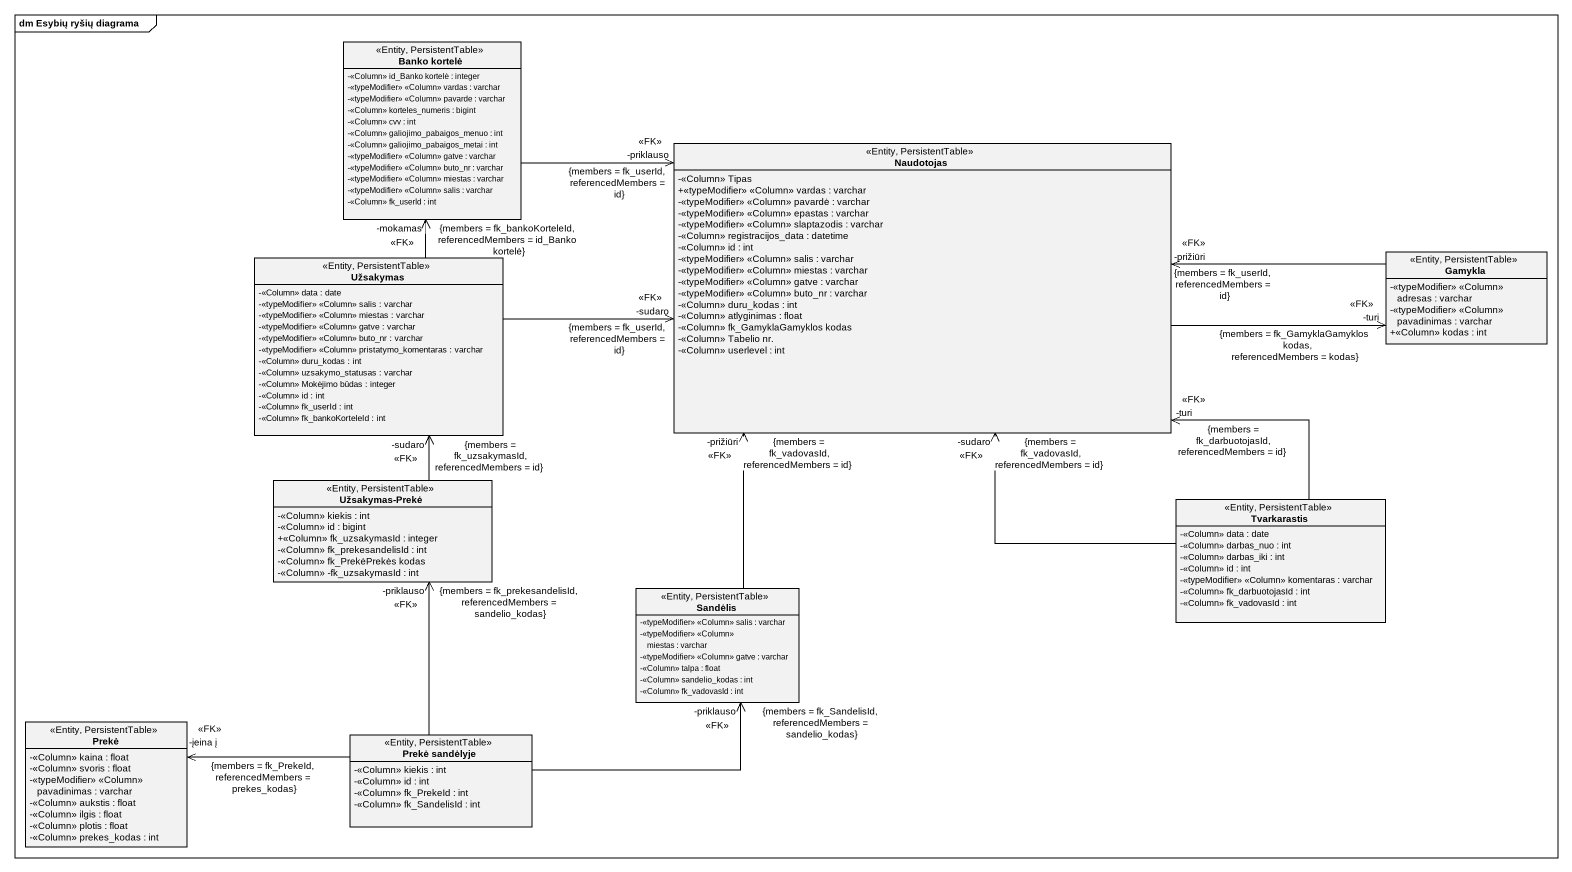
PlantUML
@startuml
mainframe dm Esybių ryšių diagrama
hide circle
hide empty members
skinparam classAttributeIconSize 0
class "Banko kortelė" as Banko_kortelė <<Entity, PersistentTable>> {
  -<<Column>> id_Banko kortelė : integer
  -<<typeModifier>> <<Column>> vardas : varchar
  -<<typeModifier>> <<Column>> pavarde : varchar
  -<<Column>> korteles_numeris : bigint
  -<<Column>> cvv : int
  -<<Column>> galiojimo_pabaigos_menuo : int
  -<<Column>> galiojimo_pabaigos_metai : int
  -<<typeModifier>> <<Column>> gatve : varchar
  -<<typeModifier>> <<Column>> buto_nr : varchar
  -<<typeModifier>> <<Column>> miestas : varchar
  -<<typeModifier>> <<Column>> salis : varchar
  -<<Column>> fk_userId : int
}
class Naudotojas <<Entity, PersistentTable>> {
  -<<Column>> Tipas
  +<<typeModifier>> <<Column>> vardas : varchar
  -<<typeModifier>> <<Column>> pavardė : varchar
  -<<typeModifier>> <<Column>> epastas : varchar
  -<<typeModifier>> <<Column>> slaptazodis : varchar
  -<<Column>> registracijos_data : datetime
  -<<Column>> id : int
  -<<typeModifier>> <<Column>> salis : varchar
  -<<typeModifier>> <<Column>> miestas : varchar
  -<<typeModifier>> <<Column>> gatve : varchar
  -<<typeModifier>> <<Column>> buto_nr : varchar
  -<<Column>> duru_kodas : int
  -<<Column>> atlyginimas : float
  -<<Column>> fk_GamyklaGamyklos kodas
  -<<Column>> Tabelio nr.
  -<<Column>> userlevel : int
}
class Užsakymas <<Entity, PersistentTable>> {
  -<<Column>> data : date
  -<<typeModifier>> <<Column>> salis : varchar
  -<<typeModifier>> <<Column>> miestas : varchar
  -<<typeModifier>> <<Column>> gatve : varchar
  -<<typeModifier>> <<Column>> buto_nr : varchar
  -<<typeModifier>> <<Column>> pristatymo_komentaras : varchar
  -<<Column>> duru_kodas : int
  -<<Column>> uzsakymo_statusas : varchar
  -<<Column>> Mokėjimo būdas : integer
  -<<Column>> id : int
  -<<Column>> fk_userId : int
  -<<Column>> fk_bankoKorteleId : int
}
class Gamykla <<Entity, PersistentTable>> {
  -<<typeModifier>> <<Column>> adresas : varchar
  -<<typeModifier>> <<Column>> pavadinimas : varchar
  +<<Column>> kodas : int
}
class "Užsakymas-Prekė" as Užsakymas_Prekė <<Entity, PersistentTable>> {
  -<<Column>> kiekis : int
  -<<Column>> id : bigint
  +<<Column>> fk_uzsakymasId : integer
  -<<Column>> fk_prekesandelisId : int
  -<<Column>> fk_PrekėPrekės kodas
  -<<Column>> -fk_uzsakymasId : int
}
class Tvarkarastis <<Entity, PersistentTable>> {
  -<<Column>> data : date
  -<<Column>> darbas_nuo : int
  -<<Column>> darbas_iki : int
  -<<Column>> id : int
  -<<typeModifier>> <<Column>> komentaras : varchar
  -<<Column>> fk_darbuotojasId : int
  -<<Column>> fk_vadovasId : int
}
class Sandėlis <<Entity, PersistentTable>> {
  -<<typeModifier>> <<Column>> salis : varchar
  -<<typeModifier>> <<Column>> miestas : varchar
  -<<typeModifier>> <<Column>> gatve : varchar
  -<<Column>> talpa : float
  -<<Column>> sandelio_kodas : int
  -<<Column>> fk_vadovasId : int
}
class Prekė <<Entity, PersistentTable>> {
  -<<Column>> kaina : float
  -<<Column>> svoris : float
  -<<typeModifier>> <<Column>> pavadinimas : varchar
  -<<Column>> aukstis : float
  -<<Column>> ilgis : float
  -<<Column>> plotis : float
  -<<Column>> prekes_kodas : int
}
class "Prekė sandėlyje" as Prekė_sandėlyje <<Entity, PersistentTable>> {
  -<<Column>> kiekis : int
  -<<Column>> id : int
  -<<Column>> fk_PrekeId : int
  -<<Column>> fk_SandelisId : int
}
Banko_kortelė -right-> "-priklauso\n<<FK>>\n{members = fk_userId, referencedMembers = id}" Naudotojas
Naudotojas -right-> "-turi\n<<FK>>\n{members = fk_GamyklaGamyklos kodas, referencedMembers = kodas}" Gamykla
Užsakymas -up-> "-mokamas\n<<FK>>\n{members = fk_bankoKorteleId, referencedMembers = id_Banko kortelė}" Banko_kortelė
Užsakymas -right-> "-sudaro\n<<FK>>\n{members = fk_userId, referencedMembers = id}" Naudotojas
Gamykla -left-> "-prižiūri\n<<FK>>\n{members = fk_userId, referencedMembers = id}" Naudotojas
Užsakymas_Prekė -up-> "-sudaro\n<<FK>>\n{members = fk_uzsakymasId, referencedMembers = id}" Užsakymas
Tvarkarastis -up-> "-turi\n<<FK>>\n{members = fk_darbuotojasId, referencedMembers = id}" Naudotojas
Tvarkarastis -up-> "-sudaro\n<<FK>>\n{members = fk_vadovasId, referencedMembers = id}" Naudotojas
Sandėlis -up-> "-prižiūri\n<<FK>>\n{members = fk_vadovasId, referencedMembers = id}" Naudotojas
Prekė_sandėlyje -up-> "-priklauso\n<<FK>>\n{members = fk_prekesandelisId, referencedMembers = sandelio_kodas}" Užsakymas_Prekė
Prekė_sandėlyje -right-> "-priklauso\n<<FK>>\n{members = fk_SandelisId, referencedMembers = sandelio_kodas}" Sandėlis
Prekė_sandėlyje -left-> "-įeina į\n<<FK>>\n{members = fk_PrekeId, referencedMembers = prekes_kodas}" Prekė
@enduml
